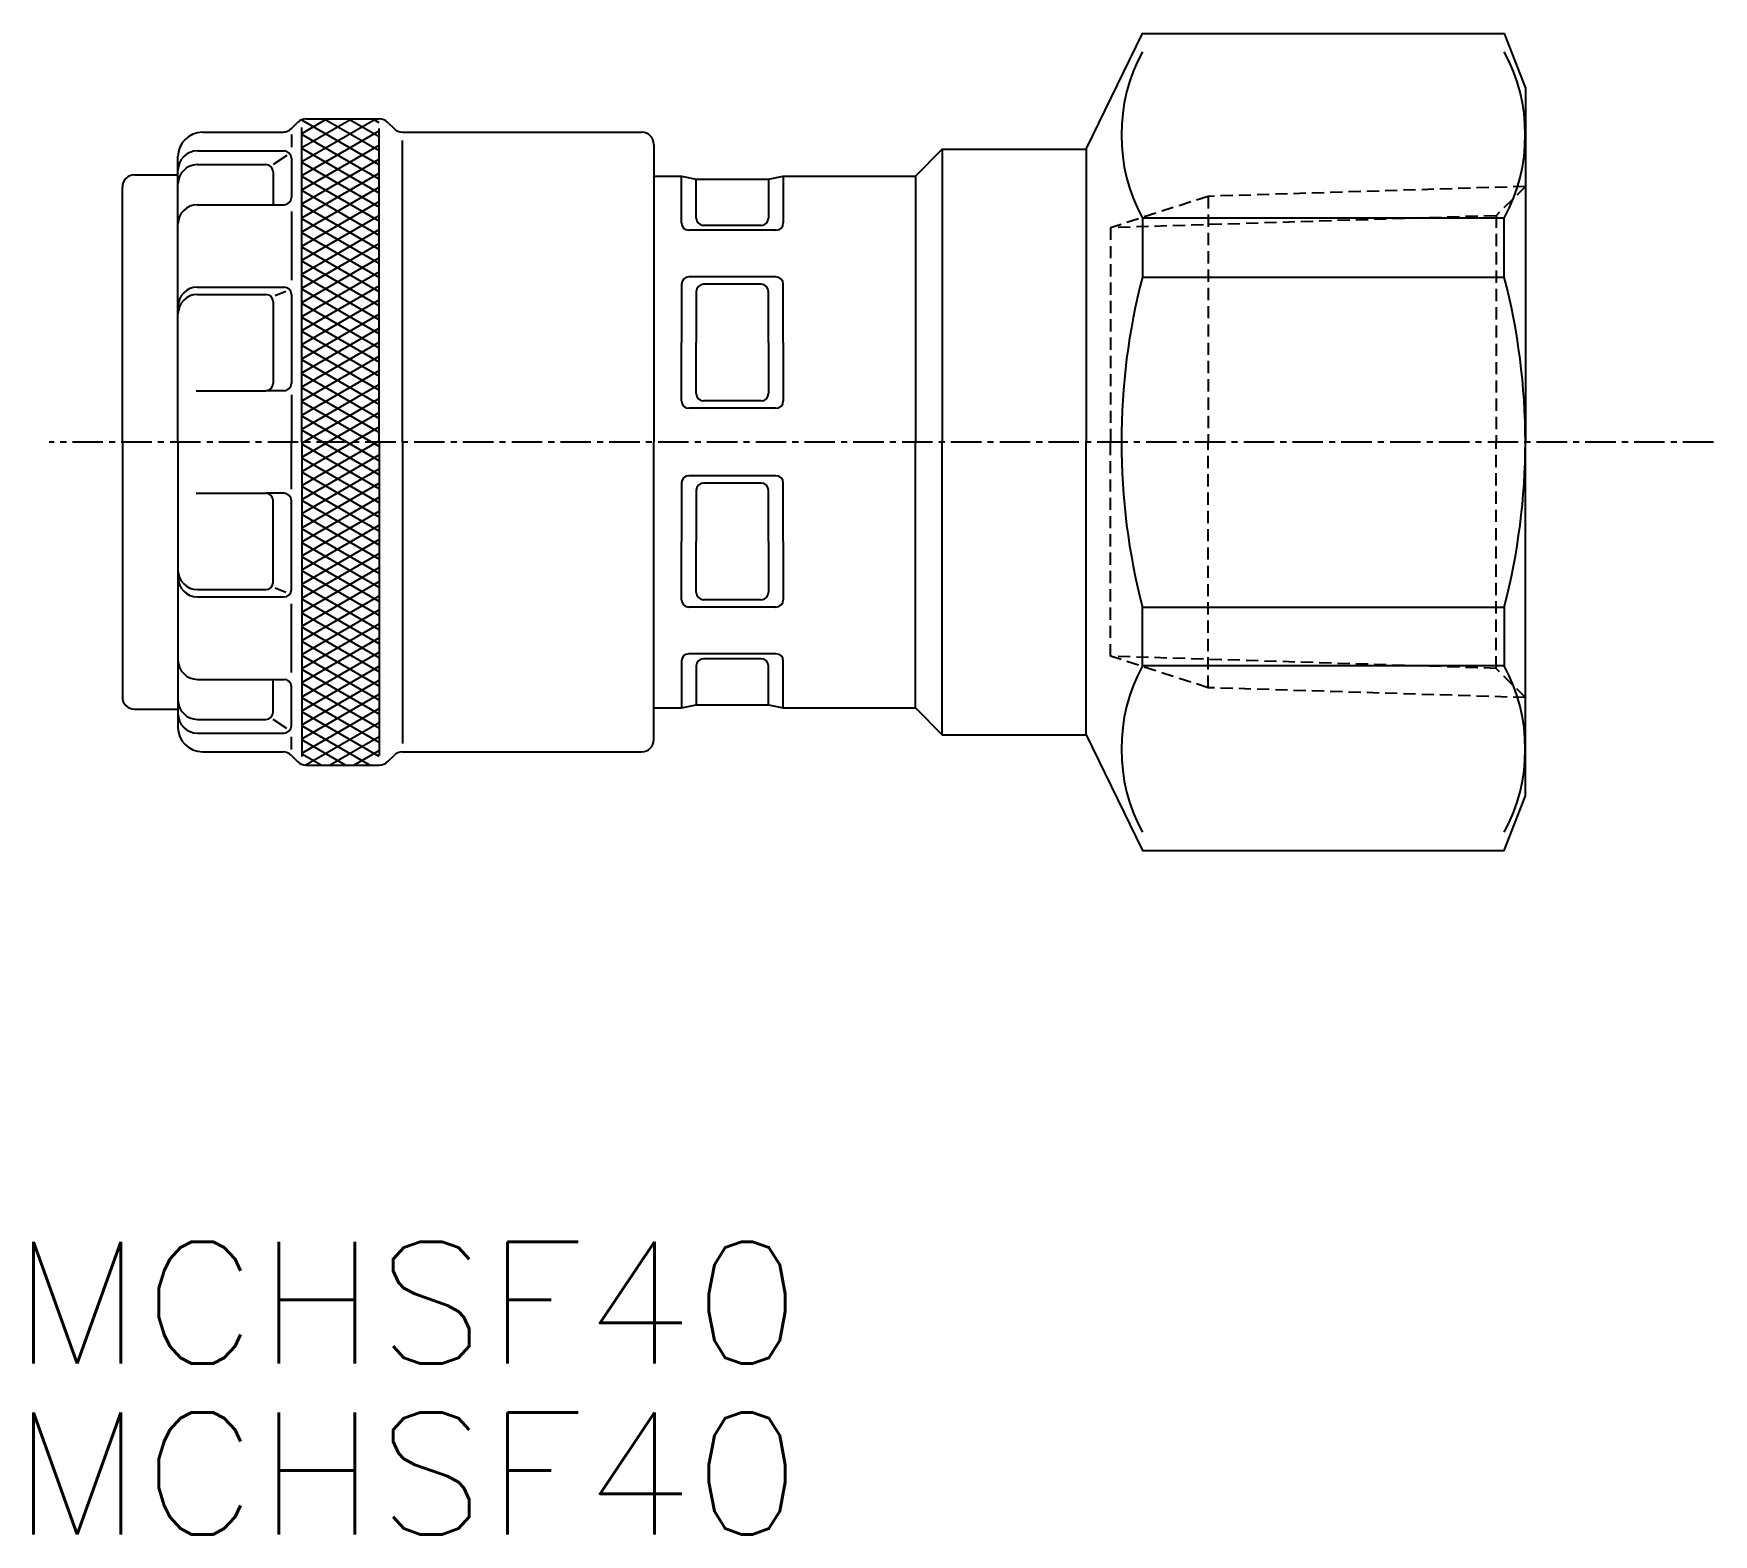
# Model space of a CAD drawing. Extents: x 411.6 to 480.4, y 41.4 to 102.9.
import ezdxf
from ezdxf.enums import TextEntityAlignment as Align

# ---------------------------------------------------------------- set-up
doc = ezdxf.new("R2010")
doc.units = 0
doc.linetypes.add('CENTER', pattern=[2, 1.25, -0.25, 0.25, -0.25])
doc.linetypes.add('DASHED', pattern=[0.75, 0.5, -0.25])
doc.layers.get('0').update_dxf_attribs({"linetype": 'CONTINUOUS'})
doc.layers.add('CENTER', color=1, linetype='CENTER')
doc.styles.get("Standard").update_dxf_attribs({"font": 'txt', "bigfont": 'bigfont'})

msp = doc.modelspace()

# ---------------------------------------------------------------- linework, layer by layer
at = {"color": 7, "linetype": 'CONTINUOUS'}
for p, q in [((422.115, 99.013), (422.372, 99.271)), ((422.538, 98.819), (423.573, 99.417)), ((422.538, 98.242), (424.573, 99.417)), ((422.538, 97.665), (425.573, 99.417)), ((425.711, 97.526), (422.538, 99.357)), ((422.725, 99.417), (425.711, 99.417)), ((425.711, 98.103), (423.435, 99.417)), ((425.711, 98.68), (424.435, 99.417)), ((425.711, 99.258), (425.435, 99.417)), ((426.065, 99.271), (426.322, 99.013)), ((418.468, 98.867), (421.761, 98.867)), ((422.115, 98.771), (422.115, 98.252)), ((422.538, 86.167), (422.538, 99.064)), ((422.538, 97.087), (425.711, 98.919)), ((425.711, 96.948), (422.538, 98.78)), ((425.711, 86.167), (425.711, 99.02)), ((426.675, 98.867), (436.468, 98.867)), ((426.675, 86.167), (426.675, 98.524)), ((417.468, 86.167), (417.468, 97.867)), ((418.268, 98.101), (421.815, 98.101)), ((421.928, 97.91), (421.368, 97.537)), ((422.115, 97.801), (422.115, 97.165)), ((422.538, 96.51), (425.711, 98.342)), ((425.711, 96.371), (422.538, 98.203)), ((422.538, 95.933), (425.711, 97.765)), ((436.968, 98.367), (436.968, 86.167)), ((448.787, 98.167), (448.787, 86.167)), ((454.687, 98.167), (454.687, 86.167)), ((415.687, 97.117), (417.468, 97.117)), ((417.468, 86.167), (417.468, 97.167)), ((417.468, 86.167), (417.468, 97.167)), ((418.268, 97.537), (421.068, 97.537)), ((421.368, 97.237), (421.368, 95.896)), ((422.115, 97.165), (422.115, 96.196)), ((425.711, 95.793), (422.538, 97.625)), ((422.538, 95.355), (425.711, 97.187)), ((415.187, 86.167), (415.187, 96.617)), ((425.711, 95.216), (422.538, 97.048)), ((422.538, 94.778), (425.711, 96.61)), ((425.711, 94.639), (422.538, 96.471)), ((438.101, 95.149), (438.101, 97.067)), ((438.707, 95.349), (438.707, 96.94)), ((441.668, 96.94), (441.668, 95.349)), ((442.274, 97.067), (442.274, 95.149)), ((447.687, 97.067), (447.687, 86.167)), ((454.687, 97.067), (454.687, 86.167)), ((418.268, 95.896), (421.815, 95.896)), ((422.538, 94.201), (425.711, 96.032)), ((425.711, 94.061), (422.538, 95.893)), ((422.115, 95.612), (422.115, 92.803)), ((422.538, 93.623), (425.711, 95.455)), ((425.711, 93.484), (422.538, 95.316)), ((441.368, 95.049), (439.007, 95.049)), ((422.538, 93.046), (425.711, 94.878)), ((425.711, 92.907), (422.538, 94.739)), ((441.974, 94.849), (438.401, 94.849)), ((422.538, 92.469), (425.711, 94.3)), ((425.711, 92.329), (422.538, 94.161)), ((422.538, 91.891), (425.711, 93.723)), ((425.711, 91.752), (422.538, 93.584)), ((422.538, 91.314), (425.711, 93.146)), ((425.711, 91.175), (422.538, 93.007)), ((418.268, 92.517), (421.815, 92.517)), ((421.887, 92.332), (421.454, 92.16)), ((422.538, 90.737), (425.711, 92.568)), ((425.711, 90.597), (422.538, 92.429)), ((438.101, 92.635), (438.101, 90.242)), ((441.974, 92.935), (438.401, 92.935)), ((438.707, 92.335), (438.707, 90.242)), ((441.368, 92.635), (439.007, 92.635)), ((441.668, 90.242), (441.668, 92.335)), ((442.274, 90.242), (442.274, 92.635)), ((418.268, 92.217), (421.068, 92.217)), ((421.368, 91.917), (421.368, 88.568)), ((422.115, 92.217), (422.115, 88.568)), ((422.538, 90.159), (425.711, 91.991)), ((425.711, 90.02), (422.538, 91.852)), ((422.538, 89.582), (425.711, 91.414)), ((425.711, 89.443), (422.538, 91.274)), ((422.538, 89.004), (425.711, 90.836)), ((425.711, 88.865), (422.538, 90.697)), ((422.538, 88.427), (425.711, 90.259)), ((438.101, 87.85), (438.101, 90.242)), ((438.707, 88.15), (438.707, 90.242)), ((441.668, 90.242), (441.668, 88.15)), ((442.274, 90.242), (442.274, 87.85)), ((425.711, 88.288), (422.538, 90.12)), ((422.538, 87.85), (425.711, 89.682)), ((425.711, 87.711), (422.538, 89.542)), ((422.538, 87.272), (425.711, 89.104)), ((425.711, 87.133), (422.538, 88.965)), ((418.212, 88.268), (421.068, 88.268)), ((421.815, 88.268), (421.068, 88.268)), ((422.538, 86.695), (425.711, 88.527)), ((425.711, 86.556), (422.538, 88.388)), ((422.115, 88.095), (422.115, 86.167)), ((422.538, 86.118), (425.711, 87.95)), ((425.711, 85.979), (422.538, 87.81)), ((441.974, 87.55), (438.401, 87.55)), ((441.368, 87.85), (439.007, 87.85)), ((422.538, 85.54), (425.711, 87.372)), ((425.711, 85.401), (422.538, 87.233)), ((422.538, 84.963), (425.711, 86.795)), ((415.187, 86.167), (415.187, 75.717)), ((417.468, 86.167), (417.468, 75.167)), ((417.468, 86.167), (417.468, 75.167)), ((417.468, 86.167), (417.468, 74.467)), ((422.115, 84.238), (422.115, 86.167)), ((425.711, 84.824), (422.538, 86.656)), ((422.538, 84.386), (425.711, 86.218)), ((422.538, 86.167), (422.538, 73.27)), ((425.711, 84.246), (422.538, 86.078)), ((425.711, 86.167), (425.711, 73.314)), ((426.675, 86.167), (426.675, 73.81)), ((436.968, 73.967), (436.968, 86.167)), ((447.687, 75.267), (447.687, 86.167)), ((448.787, 74.167), (448.787, 86.167)), ((454.687, 74.167), (454.687, 86.167)), ((454.687, 75.267), (454.687, 86.167)), ((422.538, 83.808), (425.711, 85.64)), ((425.711, 83.669), (422.538, 85.501)), ((422.538, 83.231), (425.711, 85.063)), ((425.711, 83.092), (422.538, 84.924)), ((441.974, 84.784), (438.401, 84.784)), ((418.212, 84.066), (421.068, 84.066)), ((421.815, 84.066), (421.068, 84.066)), ((422.538, 82.654), (425.711, 84.485)), ((425.711, 82.514), (422.538, 84.346)), ((438.101, 84.484), (438.101, 82.091)), ((438.707, 84.184), (438.707, 82.091)), ((441.368, 84.484), (439.007, 84.484)), ((441.668, 82.091), (441.668, 84.184)), ((442.274, 82.091), (442.274, 84.484)), ((421.368, 80.417), (421.368, 83.766)), ((422.115, 80.117), (422.115, 83.766)), ((422.538, 82.076), (425.711, 83.908)), ((425.711, 81.937), (422.538, 83.769)), ((422.538, 81.499), (425.711, 83.331)), ((425.711, 81.36), (422.538, 83.192)), ((422.538, 80.922), (425.711, 82.753)), ((425.711, 80.782), (422.538, 82.614)), ((422.538, 80.344), (425.711, 82.176)), ((425.711, 80.205), (422.538, 82.037)), ((438.101, 79.699), (438.101, 82.091)), ((438.707, 79.999), (438.707, 82.091)), ((441.668, 82.091), (441.668, 79.999)), ((442.274, 82.091), (442.274, 79.699)), ((422.538, 79.767), (425.711, 81.599)), ((425.711, 79.628), (422.538, 81.46)), ((422.538, 79.19), (425.711, 81.021)), ((425.711, 79.05), (422.538, 80.882)), ((418.268, 80.117), (421.068, 80.117)), ((421.887, 80.002), (421.454, 80.174)), ((422.538, 78.612), (425.711, 80.444)), ((425.711, 78.473), (422.538, 80.305)), ((422.538, 78.035), (425.711, 79.867)), ((418.268, 79.817), (421.815, 79.817)), ((422.115, 76.722), (422.115, 79.531)), ((425.711, 77.896), (422.538, 79.727)), ((422.538, 77.457), (425.711, 79.289)), ((441.974, 79.399), (438.401, 79.399)), ((441.368, 79.699), (439.007, 79.699)), ((425.711, 77.318), (422.538, 79.15)), ((422.538, 76.88), (425.711, 78.712)), ((425.711, 76.741), (422.538, 78.573)), ((422.538, 76.303), (425.711, 78.135)), ((425.711, 76.164), (422.538, 77.995)), ((422.538, 75.725), (425.711, 77.557)), ((425.711, 75.586), (422.538, 77.418)), ((438.101, 77.185), (438.101, 75.267)), ((441.974, 77.485), (438.401, 77.485)), ((441.368, 77.285), (439.007, 77.285)), ((442.274, 75.267), (442.274, 77.185)), ((418.268, 76.438), (421.815, 76.438)), ((421.368, 75.097), (421.368, 76.438)), ((422.538, 75.148), (425.711, 76.98)), ((425.711, 75.009), (422.538, 76.841)), ((438.707, 76.985), (438.707, 75.394)), ((441.668, 75.394), (441.668, 76.985)), ((422.115, 75.168), (422.115, 76.138)), ((422.538, 74.571), (425.711, 76.403)), ((425.711, 74.432), (422.538, 76.263)), ((422.538, 73.993), (425.711, 75.825)), ((415.687, 75.217), (417.468, 75.217)), ((422.115, 74.533), (422.115, 75.168)), ((425.711, 73.854), (422.538, 75.686)), ((422.538, 73.416), (425.711, 75.248)), ((425.711, 73.277), (422.538, 75.109)), ((418.268, 74.797), (421.068, 74.797)), ((421.928, 74.424), (421.368, 74.797)), ((425.334, 72.917), (422.538, 74.531)), ((422.678, 72.919), (425.711, 74.671)), ((418.268, 74.233), (421.815, 74.233)), ((422.115, 73.563), (422.115, 74.082)), ((424.334, 72.917), (422.538, 73.954)), ((423.674, 72.917), (425.711, 74.093)), ((418.468, 73.467), (421.761, 73.467)), ((422.115, 73.321), (422.372, 73.063)), ((423.334, 72.917), (422.538, 73.377)), ((424.674, 72.917), (425.711, 73.516)), ((426.065, 73.063), (426.322, 73.321)), ((426.675, 73.467), (436.468, 73.467)), ((422.725, 72.917), (425.711, 72.917)), ((425.674, 72.917), (425.711, 72.938))]:
    msp.add_line(p, q, dxfattribs=at)
at = {"color": 3, "linetype": 'DASHED'}
for p, q in [((459.687, 96.238), (459.687, 86.167)), ((471.487, 95.445), (471.487, 86.167)), ((459.687, 76.096), (459.687, 86.167)), ((471.487, 76.889), (471.487, 86.167))]:
    msp.add_line(p, q, dxfattribs=at)
at = {"color": 7, "linetype": 'CONTINUOUS'}
for points in [[(436.968, 97.067), (438.101, 97.067), (438.707, 96.94), (441.668, 96.94), (442.274, 97.067), (447.687, 97.067), (448.787, 98.167), (454.687, 98.167), (456.996, 102.91), (471.82, 102.91), (472.687, 100.667), (472.687, 86.167)], [(436.968, 75.267), (438.101, 75.267), (438.707, 75.394), (441.668, 75.394), (442.274, 75.267), (447.687, 75.267), (448.787, 74.167), (454.687, 74.167), (456.996, 69.424), (471.82, 69.424), (472.687, 71.667), (472.687, 86.167)]]:
    msp.add_lwpolyline(points, dxfattribs=at)
at = {"color": 3, "linetype": 'DASHED'}
for points in [[(472.687, 96.644), (471.487, 95.445), (455.687, 94.951), (455.687, 86.167)], [(472.687, 96.644), (459.687, 96.238), (455.687, 94.951)], [(472.687, 75.689), (471.487, 76.889), (455.687, 77.383), (455.687, 86.167)], [(472.687, 75.689), (459.687, 76.096), (455.687, 77.383)]]:
    msp.add_lwpolyline(points, dxfattribs=at)
at = {"color": 7, "linetype": 'CONTINUOUS'}
for points in [[(471.82, 95.342), (456.996, 95.342), (456.996, 92.931), (471.82, 92.931)], [(471.82, 76.992), (456.996, 76.992), (456.996, 79.403), (471.82, 79.403)]]:
    msp.add_lwpolyline(points, close=True, dxfattribs=at)
for centre, radius, start, end in [((463.285, 98.755), 7.155, 151.51844, 208.48156), ((465.531, 98.755), 7.155, 331.51844, 28.48156), ((422.725, 98.917), 0.5, 90, 135), ((425.711, 98.917), 0.5, 45, 90), ((418.468, 97.867), 1, 90, 180), ((421.761, 99.367), 0.5, 270, 315), ((426.675, 99.367), 0.5, 225, 270), ((436.468, 98.367), 0.5, 0, 90), ((418.268, 97.301), 0.8, 90, 180), ((421.815, 97.801), 0.3, 0, 90), ((415.687, 96.617), 0.5, 90, 180), ((418.268, 96.737), 0.8, 90, 180), ((421.068, 97.237), 0.3, 0, 90), ((418.268, 95.096), 0.8, 90, 180), ((421.815, 96.196), 0.3, 270, 0), ((438.401, 95.149), 0.3, 180, 270), ((439.007, 95.349), 0.3, 180, 270), ((441.368, 95.349), 0.3, 270, 0), ((441.974, 95.149), 0.3, 270, 0), ((418.268, 91.717), 0.8, 90, 180), ((421.815, 92.217), 0.3, 0, 90), ((438.401, 92.635), 0.3, 90, 180), ((439.007, 92.335), 0.3, 90, 180), ((441.368, 92.335), 0.3, 0, 90), ((441.974, 92.635), 0.3, 0, 90), ((482.977, 86.167), 26.847, 165.40745, 180), ((445.84, 86.167), 26.847, 360, 14.59255), ((418.268, 91.417), 0.8, 90, 180), ((421.068, 91.917), 0.3, 0, 90), ((421.068, 88.568), 0.3, 270, 0), ((421.815, 88.568), 0.3, 270, 0), ((439.007, 88.15), 0.3, 180, 270), ((441.368, 88.15), 0.3, 270, 0), ((438.401, 87.85), 0.3, 180, 270), ((441.974, 87.85), 0.3, 270, 0), ((482.977, 86.167), 26.847, 180, 194.59255), ((445.84, 86.167), 26.847, 345.40745, 0), ((438.401, 84.484), 0.3, 90, 180), ((441.974, 84.484), 0.3, 0, 90), ((421.068, 83.766), 0.3, 0, 90), ((421.815, 83.766), 0.3, 0, 90), ((439.007, 84.184), 0.3, 90, 180), ((441.368, 84.184), 0.3, 0, 90), ((418.268, 80.917), 0.8, 180, 270), ((418.268, 80.617), 0.8, 180, 270), ((421.068, 80.417), 0.3, 270, 0), ((421.815, 80.117), 0.3, 270, 0), ((439.007, 79.999), 0.3, 180, 270), ((441.368, 79.999), 0.3, 270, 0), ((438.401, 79.699), 0.3, 180, 270), ((441.974, 79.699), 0.3, 270, 0), ((418.268, 77.238), 0.8, 180, 270), ((438.401, 77.185), 0.3, 90, 180), ((439.007, 76.985), 0.3, 90, 180), ((441.368, 76.985), 0.3, 0, 90), ((441.974, 77.185), 0.3, 0, 90), ((421.815, 76.138), 0.3, 0, 90), ((463.285, 73.579), 7.155, 151.51844, 208.48156), ((465.531, 73.579), 7.155, 331.51844, 28.48156), ((415.687, 75.717), 0.5, 180, 270), ((418.268, 75.597), 0.8, 180, 270), ((421.068, 75.097), 0.3, 270, 0), ((418.268, 75.033), 0.8, 180, 270), ((418.468, 74.467), 1, 180, 270), ((421.815, 74.533), 0.3, 270, 0), ((436.468, 73.967), 0.5, 270, 0), ((421.761, 72.967), 0.5, 45, 90), ((422.725, 73.417), 0.5, 225, 270), ((425.711, 73.417), 0.5, 270, 315), ((426.675, 72.967), 0.5, 90, 135)]:
    msp.add_arc(centre, radius, start, end, dxfattribs=at)
at = {"layer": 'CENTER', "color": 1, "linetype": 'CENTER'}
msp.add_line((480.394, 86.167), (412.187, 86.167), dxfattribs=at)

# ---------------------------------------------------------------- texts
at = {"color": 7, "linetype": 'CONTINUOUS', "width": 1.041667}
for p in [(410.657, 46.885), (410.657, 39.885)]:
    msp.add_text('MCHSF40', height=5, dxfattribs=at).set_placement(p, align=Align.BOTTOM_LEFT)

doc.saveas('drawing.dxf')
